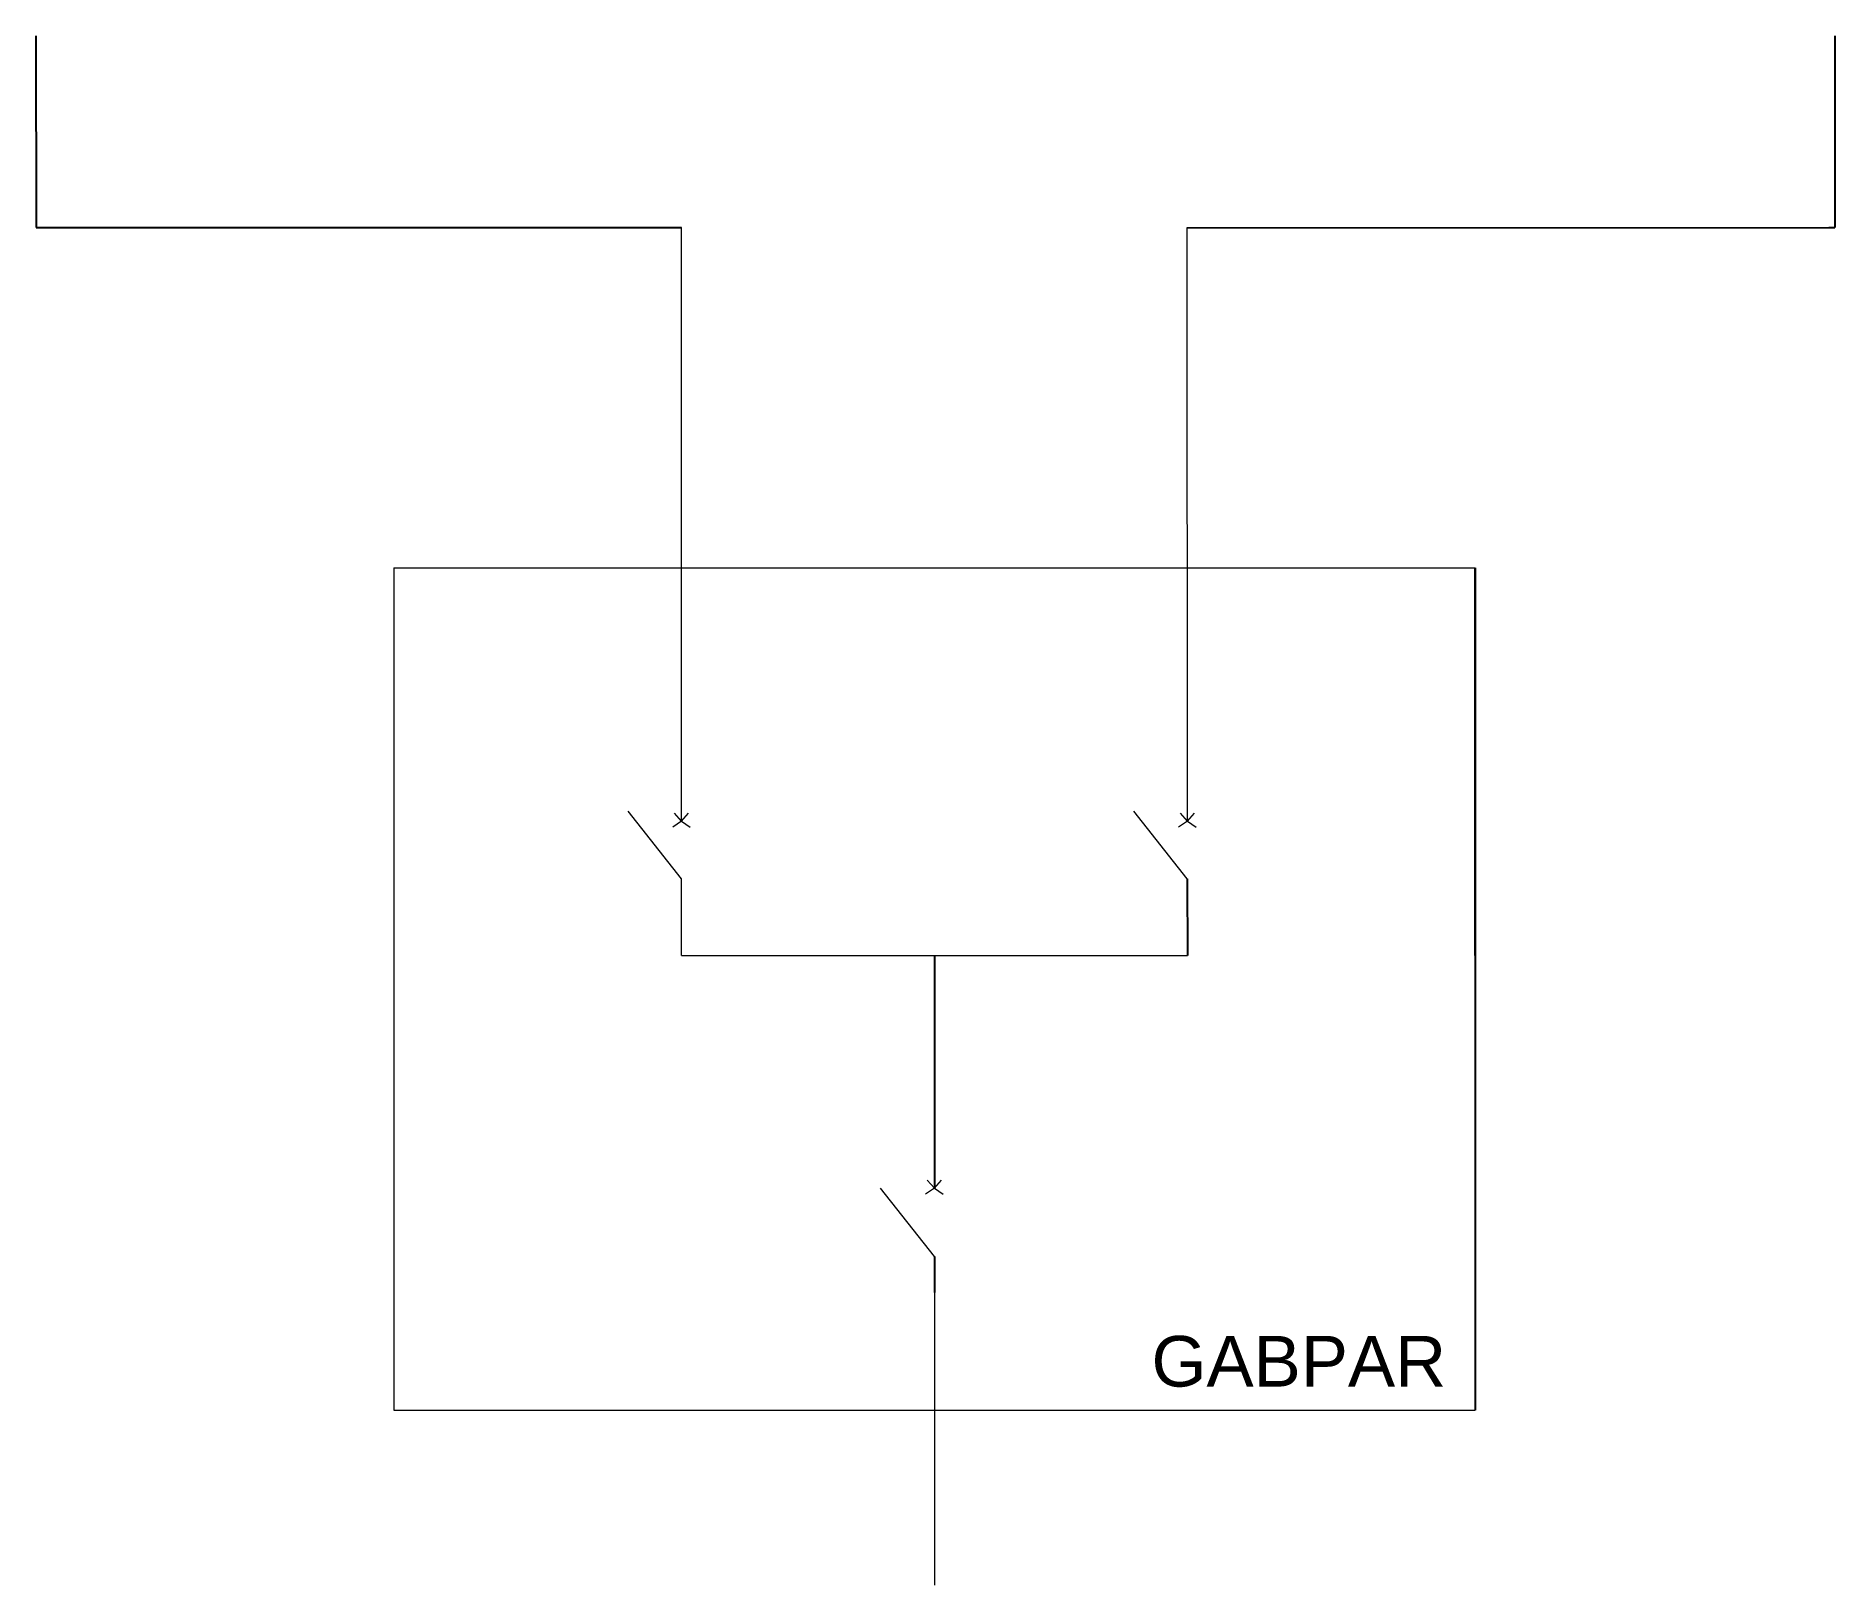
# Model space of a CAD drawing. Header units: millimetres. Extents: x -71 to 71, y 0 to 122.
import ezdxf

# ---------------------------------------------------------------- set-up
doc = ezdxf.new("R2010")
doc.units = ezdxf.units.MM
doc.layers.add('ACOT', color=7, linetype='Continuous')
doc.styles.get("Standard").update_dxf_attribs({"font": 'arial.ttf'})

msp = doc.modelspace()

# ---------------------------------------------------------------- linework, layer by layer
for p, q in [((-71.01, 122.4), (-70.99, 107.26)), ((71.17, 122.4), (71.18, 107.26)), ((70.69, 107.26), (71.18, 107.26))]:
    msp.add_line(p, q)
at = {"color": 7}
for p, q in [((-70.99, 107.26), (-20, 107.26)), ((19.99, 107.25), (70.69, 107.26)), ((42.75, 49.73), (42.75, 80.38)), ((42.75, 80.38), (42.75, 13.82)), ((19.98, 55.8), (20, 49.73)), ((0, 49.73), (0, 49.73)), ((0, 49.73), (0, 31.35)), ((0, 25.95), (0, 23.1))]:
    msp.add_line(p, q, dxfattribs=at)
at = {"lineweight": 18}
for p, q in [((-20, 80.38), (-20, 107.26)), ((20, 60.36), (19.99, 107.26)), ((-42.73, 80.38), (-42.73, 13.82)), ((-42.73, 80.38), (42.75, 80.38)), ((-19.98, 60.36), (-20, 80.38)), ((-20, 55.8), (-24.21, 61.14)), ((-19.98, 60.36), (-20.68, 59.89)), ((-19.98, 60.36), (-20.54, 61)), ((-19.98, 60.36), (-19.43, 61)), ((-19.98, 60.36), (-19.29, 59.89)), ((19.98, 55.8), (15.77, 61.14)), ((20, 60.36), (19.3, 59.89)), ((20, 60.36), (19.44, 61)), ((20, 60.36), (20.55, 61)), ((20, 60.36), (20.7, 59.89)), ((-20, 49.73), (-20, 55.8)), ((-20, 49.73), (0, 49.73)), ((0, 49.73), (20, 49.73)), ((0, 25.95), (-4.26, 31.35)), ((0, 31.35), (-0.7, 30.88)), ((0, 31.35), (-0.56, 31.98)), ((0, 31.35), (-0.56, 31.98)), ((0, 31.35), (0.56, 31.98)), ((0, 31.35), (0.7, 30.88)), ((-42.73, 13.82), (42.75, 13.82))]:
    msp.add_line(p, q, dxfattribs=at)
at = {"layer": 'ACOT', "color": 0, "lineweight": 18}
msp.add_line((0, 25.95), (0, 0), dxfattribs=at)

# ---------------------------------------------------------------- texts
at = {"color": 0, "lineweight": 18}
msp.add_text('GABPAR', height=4, dxfattribs=at).set_placement((17.16, 15.68))

doc.saveas('drawing.dxf')
